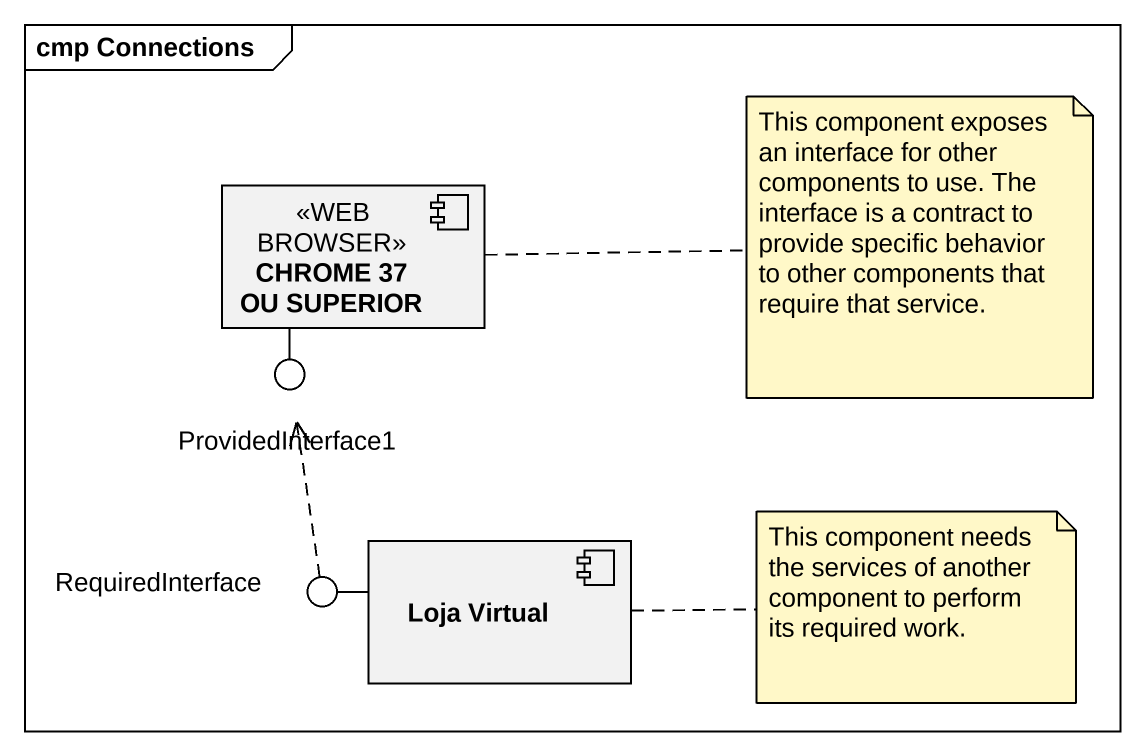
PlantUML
@startuml
mainframe cmp Connections
component "CHROME 37 OU SUPERIOR" as CHROME_37_OU_SUPERIOR <<WEB BROWSER>>
() ProvidedInterface1
component "Loja Virtual" as Loja_Virtual
() RequiredInterface
CHROME_37_OU_SUPERIOR -- ProvidedInterface1
Loja_Virtual -left- RequiredInterface
RequiredInterface .up.> ProvidedInterface1
note right of CHROME_37_OU_SUPERIOR : This component exposes an interface for other components to use. The interface is a contract to provide specific behavior to other components that require that service.
note right of Loja_Virtual : This component needs the services of another component to perform its required work.
@enduml
